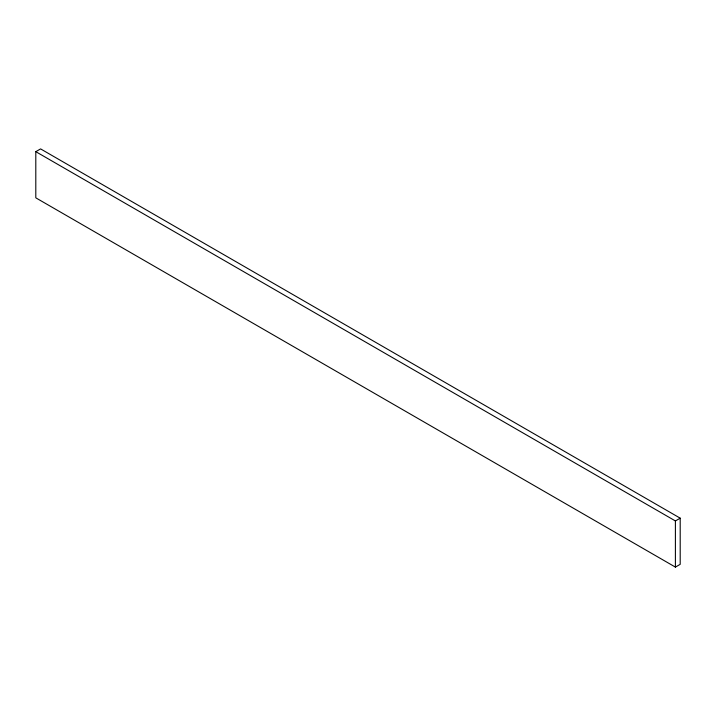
<?xml version="1.0" encoding="UTF-8"?>
<svg xmlns="http://www.w3.org/2000/svg" width="716" height="716" viewBox="0 0 716 716"><rect width="100%" height="100%" fill="white"/><g stroke="black" fill="none" stroke-linecap="round" stroke-linejoin="round"><path stroke-width="1.07" d="M35.8 151.667L40.597 148.901L680.2 518.169L680.2 564.333L675.403 567.099L35.8 197.831L35.8 151.667L675.403 520.944L680.2 518.169M675.403 520.944L675.403 567.099"/></g></svg>
